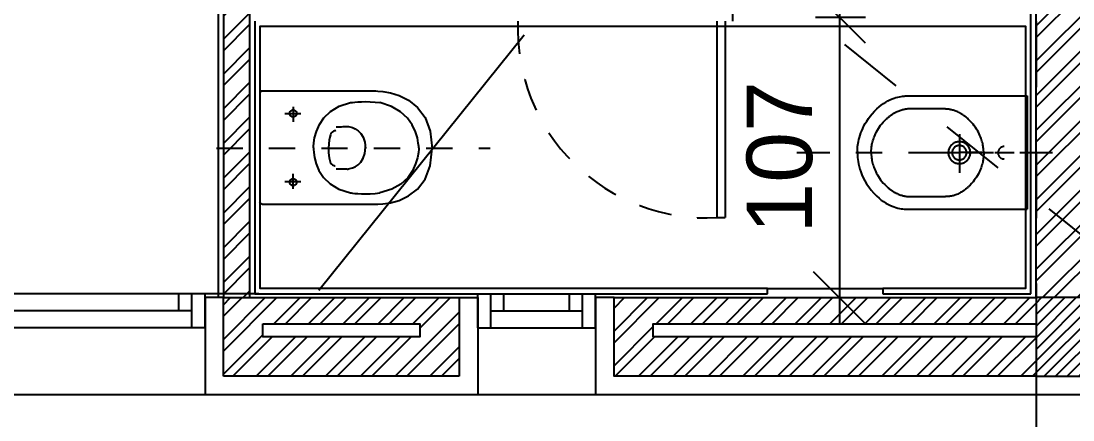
# Model space of a CAD drawing. Extents: x 186.8 to 246.9, y -2.6 to 70.8.
# Drawn here: x 198.744 to 202.756, y 42.933 to 44.455 of the extents above; entities that cross this region are included whole.
import ezdxf

# ---------------------------------------------------------------- set-up
doc = ezdxf.new("R2010")
doc.units = 0
doc.header["$MEASUREMENT"] = 0
doc.header["$PDMODE"] = 35
doc.header["$PDSIZE"] = 0.3
for name, pattern in [('AXIS_100$0$A-AXIS$0$PHANTOM', [2.5, 1.25, -0.25, 0.25, -0.25, 0.25, -0.25]), ('CENTER', [2, 1.25, -0.25, 0.25, -0.25]), ('DASHDOTX2', [50.8, 25.4, -12.7, 0, -12.7]), ('HIDDEN', [0.3, 0.2, -0.1]), ('HIDDEN2', [0.1875, 0.125, -0.0625])]:
    doc.linetypes.add(name, pattern=pattern)
doc.layers.get('0').update_dxf_attribs({"linetype": 'CONTINUOUS'})
doc.layers.get('DEFPOINTS').update_dxf_attribs({"linetype": 'CONTINUOUS'})
for name, color, linetype in [('00 stairs', 62, 'CONTINUOUS'), ('00 WALL', 255, 'CONTINUOUS'), ('A-ALU', 9, 'CONTINUOUS'), ('A-AXIS-SANITARY', 10, 'DASHDOTX2'), ('a-dim', 3, 'CONTINUOUS'), ('A-FLOR-PFIX', 61, 'CONTINUOUS'), ('A-HATCH-CONC', 8, 'CONTINUOUS'), ('A-HATCH-WALL', 8, 'CONTINUOUS'), ('A-PLASTER', 8, 'CONTINUOUS'), ('A-PORTE', 1, 'CONTINUOUS'), ('A-PROJECTION', 9, 'CONTINUOUS'), ('a-revetement', 1, 'CONTINUOUS'), ('A-WALL', 4, 'CONTINUOUS'), ('AXIS_100$0$A-AXIS-100', 10, 'AXIS_100$0$A-AXIS$0$PHANTOM'), ('S-9-10TH$0$A-STR 9-10TH', 2, 'CONTINUOUS'), ('sanitary', 6, 'CONTINUOUS')]:
    doc.layers.add(name, color=color, linetype=linetype)
doc.styles.add('A100-STEXT', font='ARIAL.TTF', dxfattribs={"height": 0.25})
doc.dimstyles.new('A100-DIM', dxfattribs={"dimtxt": 0.25, "dimasz": 0.2, "dimexe": 0.1, "dimexo": 0.3, "dimgap": 0.1, "dimtad": 1, "dimlfac": 100, "dimrnd": 0.5, "dimdsep": 46, "dimtxsty": 'A100-STEXT', "dimblk1": 'OBLIQUE', "dimblk2": 'OBLIQUE', "dimsah": 1, "dimcen": -0.05, "dimdle": 0.1, "dimclrd": 15, "dimclre": 15, "dimclrt": 256, "dimadec": 0, "dimazin": 0, "dimtfac": 0.28, "dimtix": 1, "dimtmove": 2, "dimatfit": 3, "dimldrblk": 'OBLIQUE', "dimfxl": 0, "dimtolj": 1, "dimarcsym": 0})
pattern_1 = [(45, (195.38718, -3e-10), (-0.06629126, 0.06629126), []), (45, (195.43137, -3e-10), (-0.06629126, 0.06629126), [])]
pattern_2 = [(45, (241.95445, -21.76068), (-0.06629126, 0.06629126), []), (45, (241.998645, -21.76068), (-0.06629126, 0.06629126), [])]

# ---------------------------------------------------------------- blocks, each defined once
blk = doc.blocks.new('A$C57A22DDA')
at = {"layer": 'A-ALU'}
for p, q in [((4.0584, 43.415), (1.1484, 43.415)), ((3.9584, 43.35), (3.9584, 43.415)), ((4.0084, 43.285), (4.0084, 43.415)), ((4.0584, 43.285), (4.0584, 43.415)), ((5.0984, 43.415), (5.5484, 43.415)), ((5.0984, 43.285), (5.0984, 43.415)), ((5.1484, 43.285), (5.1484, 43.415)), ((5.1984, 43.35), (5.1984, 43.415)), ((5.4484, 43.35), (5.4484, 43.415)), ((5.4984, 43.285), (5.4984, 43.415)), ((5.5484, 43.285), (5.5484, 43.415)), ((4.0084, 43.35), (1.1984, 43.35)), ((5.1484, 43.35), (5.4984, 43.35)), ((4.0584, 43.285), (1.1484, 43.285)), ((5.0984, 43.285), (5.5484, 43.285))]:
    blk.add_line(p, q, dxfattribs=at)
blk = doc.blocks.new('A$C4412624D')
for points in [[(-363.316505, 205.931824, 0), (-369.377186, 205.812927, 0), (-385.619804, 204.401184, 0), (-409.135235, 200.113983, 0), (-437.014357, 191.368836, 0), (-466.348038, 176.583069, 0), (-494.227158, 154.174194, 0), (-517.742592, 122.559601, 0), (-533.985207, 80.156738, 0), (-540.045876, 25.382996, 0)], [(-7.305237, 205.931824, 0), (-19.51413, 205.931824, 0), (-52.233948, 205.931824, 0), (-99.604431, 205.931824, 0), (-155.76532, 205.931824, 0), (-214.856354, 205.931793, 0), (-271.017242, 205.931793, 0), (-318.387726, 205.931793, 0), (-351.107536, 205.931763, 0), (-363.316406, 205.931763, 0)], [(-7.305237, 205.931824, 0), (-7.054718, 205.891724, 0), (-6.383331, 205.746399, 0), (-5.411285, 205.458283, 0), (-4.258881, 204.989777, 0), (-3.046356, 204.303314, 0), (-1.893951, 203.361298, 0), (-0.921936, 202.126221, 0), (-0.250519, 200.560455, 0), (0, 198.626465, 0)], [(-0.000031, 198.626618, 0), (-0.000031, 186.942688, 0), (-0.000031, 155.629791, 0), (-0.000031, 110.296204, 0), (-0.000031, 56.550171, 0), (0, 0, 0), (0, -53.746025, 0), (0, -99.079628, 0), (0.000031, -130.392528, 0), (0.000031, -142.076446, 0)], [(-497.934326, 27.701111, 0), (-497.803253, 31.697464, 0), (-496.723526, 42.562134, 0), (-493.665352, 58.608521, 0), (-487.598946, 78.150055, 0), (-477.494526, 99.500153, 0), (-462.322313, 120.972229, 0), (-441.052518, 140.879669, 0), (-412.655359, 157.53595, 0), (-376.101051, 169.254425, 0)], [(-283.871368, 169.254578, 0), (-285.531082, 169.495087, 0), (-290.24971, 170.096344, 0), (-297.636414, 170.87796, 0), (-307.300392, 171.659577, 0), (-318.850838, 172.260834, 0), (-331.896935, 172.501343, 0), (-346.047874, 172.200714, 0), (-360.912849, 171.17862, 0), (-376.101044, 169.254608, 0)], [(-167.899292, 27.713638, 0), (-167.94632, 31.783478, 0), (-168.779755, 42.831787, 0), (-171.43811, 59.116745, 0), (-176.960022, 78.896546, 0), (-186.383972, 100.429382, 0), (-200.748535, 121.973389, 0), (-221.092255, 141.786835, 0), (-248.453674, 158.127808, 0), (-283.871368, 169.254547, 0)], [(-128.633087, 134.554077, 0), (-126.879395, 134.554077, 0), (-122.179504, 134.554077, 0), (-115.375183, 134.554077, 0), (-107.308197, 134.554077, 0), (-98.820343, 134.554108, 0), (-90.753357, 134.554108, 0), (-83.949036, 134.554108, 0), (-79.249146, 134.554138, 0), (-77.495453, 134.554138, 0)], [(-93.019531, 135.467438, 0), (-93.196075, 137.437134, 0), (-93.705109, 139.291046, 0), (-94.515656, 140.998169, 0), (-95.596771, 142.527588, 0), (-96.917511, 143.848328, 0), (-98.446899, 144.929444, 0), (-100.154022, 145.740021, 0), (-102.007935, 146.249054, 0), (-103.977631, 146.425629, 0), (-103.977631, 146.425537, 0), (-105.947327, 146.248993, 0), (-107.801239, 145.73996, 0), (-109.508362, 144.929413, 0), (-111.03775, 143.848328, 0), (-112.358459, 142.527588, 0), (-113.439575, 140.99823, 0), (-114.250092, 139.291107, 0), (-114.759094, 137.437256, 0), (-114.935638, 135.46759, 0), (-114.93573, 135.467438, 0), (-114.759186, 133.497742, 0), (-114.250153, 131.643829, 0), (-113.439606, 129.936707, 0), (-112.35849, 128.407288, 0), (-111.03775, 127.086548, 0), (-109.508362, 126.005432, 0), (-107.801239, 125.194855, 0), (-105.947327, 124.685822, 0), (-103.977631, 124.509247, 0), (-103.977631, 124.509339, 0), (-102.007935, 124.685883, 0), (-100.154022, 125.194916, 0), (-98.446899, 126.005463, 0), (-96.917511, 127.086548, 0), (-95.596802, 128.407288, 0), (-94.515686, 129.936646, 0), (-93.70517, 131.643768, 0), (-93.196167, 133.49762, 0), (-93.019623, 135.467285, 0)], [(-103.977631, 156.470307, 0), (-103.977631, 154.841889, 0), (-103.977631, 150.477722, 0), (-103.977631, 144.159454, 0), (-103.977631, 136.668732, 0), (-103.977661, 128.787171, 0), (-103.977661, 121.296448, 0), (-103.977661, 114.97818, 0), (-103.977692, 110.614014, 0), (-103.977692, 108.985626, 0)], [(-239.127029, 93.496338, 0), (-244.453003, 93.570557, 0), (-249.945557, 93.674713, 0), (-255.392944, 93.798554, 0), (-260.583328, 93.931671, 0), (-265.304947, 94.063751, 0), (-269.345993, 94.184479, 0), (-272.494675, 94.283508, 0), (-274.5392, 94.350495, 0), (-275.267776, 94.375122, 0), (-275.267746, 94.375122, 0), (-277.177994, 94.160919, 0), (-282.297455, 93.202637, 0), (-289.709213, 91.026795, 0), (-298.496338, 87.159912, 0), (-307.741928, 81.128479, 0), (-316.529068, 72.45903, 0), (-323.940826, 60.67807, 0), (-329.060295, 45.312103, 0), (-330.970551, 25.887634, 0)], [(-222.988953, 73.828949, 0), (-223.338638, 74.133179, 0), (-224.304276, 74.948532, 0), (-225.760712, 76.128952, 0), (-227.582809, 77.528443, 0), (-229.645447, 79.000946, 0), (-231.823486, 80.400421, 0), (-233.99176, 81.580872, 0), (-236.025146, 82.39621, 0), (-237.798523, 82.70047, 0)], [(-222.988953, 73.828949, 0), (-222.415253, 72.286972, 0), (-220.969742, 67.851441, 0), (-219.065781, 60.807938, 0), (-217.11673, 51.442078, 0), (-215.53595, 40.039414, 0), (-214.736816, 26.885574, 0), (-215.132675, 12.266113, 0), (-217.136887, -3.533356, 0), (-221.162842, -20.227234, 0)], [(-363.316505, -149.381658, 0), (-369.377186, -149.461094, 0), (-385.619804, -148.580885, 0), (-409.135235, -145.063267, 0), (-437.014357, -137.230472, 0), (-466.348038, -123.404728, 0), (-494.227158, -101.908272, 0), (-517.742592, -71.063339, 0), (-533.985207, -29.192154, 0), (-540.045876, 25.383057, 0)], [(-497.934326, 27.701111, 0), (-497.877174, 23.658875, 0), (-496.982231, 12.679642, 0), (-494.164284, -3.515335, 0), (-488.338104, -23.204819, 0), (-478.41848, -44.667587, 0), (-463.320183, -66.182388, 0), (-441.957998, -86.028, 0), (-413.246702, -102.483177, 0), (-376.101074, -113.826691, 0)], [(-239.127029, -38.068466, 0), (-244.453003, -38.14267, 0), (-249.945557, -38.246841, 0), (-255.392944, -38.370651, 0), (-260.583328, -38.503769, 0), (-265.304947, -38.635849, 0), (-269.345993, -38.756561, 0), (-272.494675, -38.855591, 0), (-274.5392, -38.922577, 0), (-275.267776, -38.947189, 0), (-275.267746, -38.947235, 0), (-277.177994, -38.733047, 0), (-282.297455, -37.774811, 0), (-289.709213, -35.599045, 0), (-298.496338, -31.732208, 0), (-307.741928, -25.700821, 0), (-316.529068, -17.031387, 0), (-323.940826, -5.250381, 0), (-329.060295, 10.115692, 0), (-330.970551, 29.540344, 0)], [(-167.899292, 27.713638, 0), (-167.835449, 23.744888, 0), (-168.391693, 12.949295, 0), (-170.689728, -3.00711, 0), (-175.851273, -22.458359, 0), (-184.998032, -43.738403, 0), (-199.251709, -65.181274, 0), (-219.733994, -85.120949, 0), (-247.56662, -101.891426, 0), (-283.871277, -113.826691, 0)], [(-221.162796, -20.227218, 0), (-221.512482, -20.531448, 0), (-222.478119, -21.346786, 0), (-223.934555, -22.527222, 0), (-225.756668, -23.926681, 0), (-227.819305, -25.39917, 0), (-229.99733, -26.79863, 0), (-232.165619, -27.97905, 0), (-234.19902, -28.794388, 0), (-235.972382, -29.098617, 0)], [(-103.977631, -101.042419, 0), (-103.977631, -99.414001, 0), (-103.977631, -95.049827, 0), (-103.977631, -88.731552, 0), (-103.977631, -81.240814, 0), (-103.977661, -73.359253, 0), (-103.977661, -65.868515, 0), (-103.977661, -59.550239, 0), (-103.977692, -55.186066, 0), (-103.977692, -53.557648, 0)], [(-128.633087, -79.126785, 0), (-126.879395, -79.126785, 0), (-122.179504, -79.126785, 0), (-115.375183, -79.126785, 0), (-107.308197, -79.126793, 0), (-98.820343, -79.126793, 0), (-90.753357, -79.1268, 0), (-83.949036, -79.1268, 0), (-79.249146, -79.126808, 0), (-77.495453, -79.126816, 0)], [(-93.019531, -80.039558, 0), (-93.196075, -78.069855, 0), (-93.705109, -76.215965, 0), (-94.515656, -74.508842, 0), (-95.596771, -72.979439, 0), (-96.917511, -71.658707, 0), (-98.446899, -70.577591, 0), (-100.154022, -69.767044, 0), (-102.007935, -69.258026, 0), (-103.977631, -69.081474, 0), (-103.977631, -69.081459, 0), (-105.947327, -69.258011, 0), (-107.801239, -69.767036, 0), (-109.508362, -70.577583, 0), (-111.03775, -71.658699, 0), (-112.358459, -72.979431, 0), (-113.439575, -74.508835, 0), (-114.250092, -76.21595, 0), (-114.759094, -78.069839, 0), (-114.935638, -80.039543, 0), (-114.93573, -80.039558, 0), (-114.759186, -82.009262, 0), (-114.250153, -83.863159, 0), (-113.439606, -85.570282, 0), (-112.35849, -87.099686, 0), (-111.03775, -88.420425, 0), (-109.508362, -89.501541, 0), (-107.801239, -90.312088, 0), (-105.947327, -90.821113, 0), (-103.977631, -90.997673, 0), (-103.977631, -90.997658, 0), (-102.007935, -90.821106, 0), (-100.154022, -90.31208, 0), (-98.446899, -89.501533, 0), (-96.917511, -88.420418, 0), (-95.596802, -87.099678, 0), (-94.515686, -85.570274, 0), (-93.70517, -83.863144, 0), (-93.196167, -82.009254, 0), (-93.019623, -80.039543, 0)], [(-283.871368, -113.826683, 0), (-285.531082, -114.067184, 0), (-290.24971, -114.668434, 0), (-297.636414, -115.450065, 0), (-307.300392, -116.231693, 0), (-318.850838, -116.832943, 0), (-331.896935, -117.073444, 0), (-346.047874, -116.772819, 0), (-360.912849, -115.750694, 0), (-376.101044, -113.826691, 0)], [(-7.305237, -149.381658, 0), (-19.51413, -149.381658, 0), (-52.233948, -149.381658, 0), (-99.604431, -149.381658, 0), (-155.76532, -149.381658, 0), (-214.856354, -149.38166, 0), (-271.017242, -149.38166, 0), (-318.387726, -149.38166, 0), (-351.107536, -149.381662, 0), (-363.316406, -149.381662, 0)], [(-7.305237, -149.381658, 0), (-7.054718, -149.341568, 0), (-6.383331, -149.196247, 0), (-5.411285, -148.908123, 0), (-4.258881, -148.439623, 0), (-3.046356, -147.753174, 0), (-1.893951, -146.811207, 0), (-0.921936, -145.576141, 0), (-0.250519, -144.010414, 0), (0, -142.076446, 0)]]:
    blk.add_polyline3d(points)
at = {"layer": 'A-AXIS-SANITARY', "linetype": 'CENTER', "ltscale": 0.1}
blk.add_line((136.288241, 26.88557), (-721.794139, 26.885582), dxfattribs=at)
blk = doc.blocks.new('_OBLIQUE')
at = {"color": 0, "linetype": 'ByBlock'}
blk.add_line((-0.5, -0.5), (0.5, 0.5), dxfattribs=at)
blk = doc.blocks.new('*D52')
at = {"layer": 'a-dim', "color": 15, "lineweight": -2}
for p, q in [((201.8654, 44.57), (201.8654, 43.3)), ((201.774, 44.47), (201.9654, 44.47)), ((201.774, 43.4), (201.9654, 43.4))]:
    blk.add_line(p, q, dxfattribs=at)
at = {"layer": 'DEFPOINTS', "color": 0}
for p in [(201.474, 44.47), (201.474, 43.4), (201.8654, 43.4)]:
    blk.add_point(p, dxfattribs=at)
at = {"layer": 'a-dim', "color": 15, "lineweight": -2, "xscale": 0.2, "yscale": 0.2, "zscale": 0.2}
for p, rotation in [((201.8654, 44.47), 90), ((201.8654, 43.4), 270)]:
    blk.add_blockref('_OBLIQUE', p, dxfattribs=dict(at, rotation=rotation))
at = {"layer": 'a-dim', "insert": (201.6378, 43.935), "char_height": 0.25, "attachment_point": 5, "rotation": 90, "style": 'A100-STEXT'}
blk.add_mtext('\\A1;107', dxfattribs=at)

msp = doc.modelspace()

# ---------------------------------------------------------------- hatches: boundary and pattern name
at = {"layer": 'A-HATCH-CONC'}
h = msp.add_hatch(dxfattribs=at)
h.set_pattern_fill('ANSI31', color=256, scale=0.25, style=0)
h.set_pattern_definition([(45, (195.387175, -3e-10), (-0.022097087, 0.022097087), [])])
h.paths.add_polyline_path([(203.08647, 43.4), (202.61554, 43.4), (202.61554, 43.1), (203.39554, 43.1), (203.39554, 43.15144)])
h.paths.add_polyline_path([(203.39554, 43.4), (203.08647, 43.4), (203.39554, 43.15144)])
at = {"layer": 'A-HATCH-WALL'}
h = msp.add_hatch(dxfattribs=at)
h.set_pattern_fill('ANSI32', color=256, scale=0.25, style=0)
h.set_pattern_definition(pattern_2)
h.paths.add_polyline_path([(202.91554, 47.3), (202.76554, 47.3), (202.76554, 43.4), (202.91554, 43.4)])
h.paths.add_polyline_path([(202.76554, 47.3), (202.61554, 47.3), (202.61554, 43.4), (202.76554, 43.4)])
h = msp.add_hatch(dxfattribs=at)
h.set_pattern_fill('ANSI32', color=256, scale=0.25, style=0)
h.set_pattern_definition(pattern_2)
h.paths.add_polyline_path([(199.61554, 46.95), (199.51554, 46.95), (199.51554, 43.97054), (199.61554, 43.97054)])
h.paths.add_polyline_path([(199.61554, 43.97054), (199.51554, 43.97054), (199.51554, 43.4), (199.61554, 43.4)])
h = msp.add_hatch(dxfattribs=at)
h.set_pattern_fill('ANSI32', color=256, scale=0.25, style=0)
h.set_pattern_definition(pattern_1)
h.paths.add_polyline_path([(199.66554, 43.3), (200.26554, 43.3), (200.26554, 43.25), (199.66554, 43.25)], flags=16)
h.paths.add_polyline_path([(200.41554, 43.4), (199.51554, 43.4), (199.51554, 43.1), (200.41554, 43.1)])
h = msp.add_hatch(dxfattribs=at)
h.set_pattern_fill('ANSI32', color=256, scale=0.25, style=0)
h.set_pattern_definition(pattern_1)
h.paths.add_polyline_path([(202.61554, 43.25), (201.15554, 43.25), (201.15554, 43.3), (202.61554, 43.3), (202.61554, 43.4), (201.00554, 43.4), (201.00554, 43.1), (202.61554, 43.1)])

# ---------------------------------------------------------------- linework, layer by layer
at = {"layer": '00 stairs', "linetype": 'HIDDEN', "ltscale": 15}
msp.add_line((201.59054, 43.435), (202.03054, 43.435), dxfattribs=at)
at = {"layer": '00 WALL', "ltscale": 0.4}
for p, q in [((201.59054, 43.415), (201.59054, 43.435)), ((202.03054, 43.435), (202.03054, 43.415))]:
    msp.add_line(p, q, dxfattribs=at)
msp.add_lwpolyline([(201.59054, 43.435), (199.65554, 43.435), (199.65554, 44.435), (202.57554, 44.435), (202.57554, 43.435), (202.03054, 43.435)], dxfattribs=at)
at = {"layer": 'A-AXIS-SANITARY', "linetype": 'CENTER', "ltscale": 0.1}
msp.add_line((201.70346, 43.95329), (202.74674, 43.95329), dxfattribs=at)
at = {"layer": 'A-FLOR-PFIX'}
for p, q in [((202.13183, 44.16929), (202.58104, 44.16929)), ((202.58104, 44.16929), (202.58104, 43.73729)), ((202.13184, 44.12102), (202.27051, 44.12102)), ((202.32277, 44.02341), (202.32277, 43.87608)), ((202.40839, 43.95329), (202.32277, 43.95329)), ((202.45797, 43.95329), (202.53205, 43.95329)), ((202.13184, 43.78556), (202.27051, 43.78556)), ((202.13183, 43.73729), (202.58104, 43.73729))]:
    msp.add_line(p, q, dxfattribs=at)
for points in [[(202.00801, 44.12), (202.01658, 44.12766), (202.02511, 44.1345), (202.03357, 44.14054), (202.04192, 44.14585), (202.05013, 44.15047), (202.05816, 44.15445), (202.06598, 44.15783), (202.07354, 44.16067), (202.08082, 44.163), (202.08778, 44.16489), (202.09438, 44.16636), (202.10059, 44.16749), (202.10637, 44.1683), (202.11169, 44.16885), (202.1165, 44.16918), (202.12078, 44.16935), (202.12449, 44.16939), (202.12759, 44.16937), (202.13005, 44.16932), (202.13183, 44.16929)], [(201.93383, 43.96106), (201.93403, 43.96547), (201.93438, 43.97048), (201.93493, 43.97608), (201.9357, 43.98221), (201.93674, 43.98883), (201.93807, 43.9959), (201.93974, 44.00339), (201.94178, 44.01125), (201.94422, 44.01945), (201.9471, 44.02793), (201.95046, 44.03667), (201.95433, 44.04562), (201.95875, 44.05474), (201.96376, 44.06399), (201.96938, 44.07334), (201.97565, 44.08273), (201.98262, 44.09213), (201.99031, 44.1015), (201.99876, 44.11081), (202.00801, 44.12)], [(202.04437, 44.0815), (202.0463, 44.08329), (202.04822, 44.08503), (202.05014, 44.08671), (202.05206, 44.08835), (202.05397, 44.08993), (202.05588, 44.09147), (202.05779, 44.09295), (202.05969, 44.09439), (202.06159, 44.09578), (202.06347, 44.09712), (202.06535, 44.09841), (202.06723, 44.09966), (202.06909, 44.10087), (202.07095, 44.10203), (202.07279, 44.10314), (202.07463, 44.10422), (202.07645, 44.10525), (202.07827, 44.10624), (202.08007, 44.10719), (202.08185, 44.1081)], [(202.08185, 44.1081), (202.08559, 44.1099), (202.08924, 44.11152), (202.09281, 44.11298), (202.09627, 44.11428), (202.09964, 44.11543), (202.10288, 44.11644), (202.10601, 44.11732), (202.10901, 44.11808), (202.11186, 44.11873), (202.11458, 44.11928), (202.11713, 44.11973), (202.11953, 44.12009), (202.12175, 44.12038), (202.12379, 44.12061), (202.12565, 44.12077), (202.12731, 44.12088), (202.12877, 44.12096), (202.13001, 44.121), (202.13104, 44.12101), (202.13184, 44.12102)], [(202.32049, 44.10626), (202.31675, 44.10806), (202.3131, 44.10968), (202.30954, 44.11114), (202.30607, 44.11244), (202.30271, 44.11359), (202.29946, 44.1146), (202.29633, 44.11548), (202.29334, 44.11624), (202.29048, 44.11689), (202.28777, 44.11744), (202.28521, 44.11789), (202.28282, 44.11826), (202.28059, 44.11854), (202.27855, 44.11877), (202.27669, 44.11893), (202.27503, 44.11904), (202.27357, 44.11912), (202.27233, 44.11916), (202.2713, 44.11917), (202.27051, 44.11918)], [(202.35797, 44.07966), (202.35605, 44.08145), (202.35412, 44.08319), (202.3522, 44.08487), (202.35029, 44.08651), (202.34837, 44.08809), (202.34646, 44.08963), (202.34455, 44.09111), (202.34265, 44.09255), (202.34076, 44.09394), (202.33887, 44.09528), (202.33699, 44.09657), (202.33511, 44.09782), (202.33325, 44.09903), (202.33139, 44.10019), (202.32955, 44.1013), (202.32771, 44.10238), (202.32589, 44.10341), (202.32408, 44.1044), (202.32228, 44.10535), (202.32049, 44.10626)], [(201.98761, 43.97064), (201.98812, 43.97466), (201.98877, 43.97894), (201.9896, 43.98349), (201.9906, 43.98826), (201.99179, 43.99326), (201.9932, 43.99845), (201.99484, 44.00382), (201.99673, 44.00936), (201.99887, 44.01503), (202.00129, 44.02083), (202.00401, 44.02673), (202.00704, 44.03272), (202.01039, 44.03878), (202.01409, 44.04488), (202.01814, 44.05102), (202.02257, 44.05717), (202.02739, 44.06331), (202.03262, 44.06942), (202.03828, 44.07549), (202.04437, 44.0815)], [(202.41474, 43.9688), (202.41423, 43.97282), (202.41357, 43.9771), (202.41275, 43.98165), (202.41175, 43.98642), (202.41055, 43.99142), (202.40914, 43.99661), (202.4075, 44.00198), (202.40562, 44.00752), (202.40347, 44.01319), (202.40105, 44.01899), (202.39833, 44.02489), (202.39531, 44.03088), (202.39195, 44.03694), (202.38826, 44.04304), (202.3842, 44.04918), (202.37977, 44.05533), (202.37495, 44.06147), (202.36972, 44.06758), (202.36407, 44.07365), (202.35797, 44.07966)], [(202.32277, 43.99451), (202.3193, 43.99437), (202.31592, 43.99395), (202.31261, 43.99328), (202.30941, 43.99235), (202.30632, 43.99118), (202.30335, 43.98979), (202.30051, 43.98817), (202.29781, 43.98635), (202.29526, 43.98433), (202.29288, 43.98212), (202.29068, 43.97974), (202.28866, 43.9772), (202.28684, 43.9745), (202.28522, 43.97166), (202.28382, 43.96869), (202.28266, 43.9656), (202.28173, 43.96239), (202.28106, 43.95909), (202.28064, 43.9557), (202.2805, 43.95224)], [(202.32277, 43.98016), (202.32048, 43.98007), (202.31824, 43.9798), (202.31606, 43.97935), (202.31394, 43.97874), (202.3119, 43.97797), (202.30994, 43.97705), (202.30806, 43.97598), (202.30628, 43.97478), (202.3046, 43.97344), (202.30302, 43.97198), (202.30157, 43.97041), (202.30023, 43.96873), (202.29903, 43.96695), (202.29796, 43.96507), (202.29704, 43.96311), (202.29627, 43.96106), (202.29566, 43.95895), (202.29521, 43.95677), (202.29494, 43.95453), (202.29484, 43.95224)], [(202.36504, 43.95224), (202.3649, 43.9557), (202.36449, 43.95909), (202.36381, 43.96239), (202.36289, 43.9656), (202.36172, 43.96869), (202.36032, 43.97166), (202.35871, 43.9745), (202.35688, 43.9772), (202.35487, 43.97974), (202.35266, 43.98212), (202.35028, 43.98433), (202.34773, 43.98635), (202.34504, 43.98817), (202.3422, 43.98979), (202.33922, 43.99118), (202.33613, 43.99235), (202.33293, 43.99328), (202.32963, 43.99395), (202.32624, 43.99437), (202.32277, 43.99451)], [(202.3507, 43.95224), (202.35061, 43.95453), (202.35033, 43.95677), (202.34989, 43.95895), (202.34927, 43.96106), (202.3485, 43.96311), (202.34758, 43.96507), (202.34651, 43.96695), (202.34531, 43.96873), (202.34398, 43.97041), (202.34252, 43.97198), (202.34095, 43.97344), (202.33926, 43.97478), (202.33748, 43.97598), (202.33561, 43.97705), (202.33364, 43.97797), (202.3316, 43.97874), (202.32948, 43.97935), (202.3273, 43.9798), (202.32506, 43.98007), (202.32277, 43.98016)], [(202.49395, 43.97626), (202.492, 43.97618), (202.49009, 43.97595), (202.48823, 43.97557), (202.48643, 43.97504), (202.48469, 43.97439), (202.48302, 43.9736), (202.48142, 43.97269), (202.4799, 43.97167), (202.47847, 43.97053), (202.47713, 43.96929), (202.47589, 43.96795), (202.47475, 43.96652), (202.47372, 43.965), (202.47281, 43.9634), (202.47203, 43.96173), (202.47137, 43.95999), (202.47085, 43.95818), (202.47047, 43.95633), (202.47024, 43.95442), (202.47016, 43.95247)], [(201.93393, 43.94961), (201.93393, 43.94964), (201.93392, 43.94973), (201.93391, 43.94988), (201.93389, 43.9501), (201.93388, 43.95037), (201.93386, 43.9507), (201.93384, 43.95109), (201.93382, 43.95154), (201.93381, 43.95204), (201.93379, 43.9526), (201.93377, 43.95321), (201.93376, 43.95388), (201.93375, 43.9546), (201.93375, 43.95537), (201.93374, 43.95619), (201.93375, 43.95707), (201.93376, 43.95799), (201.93377, 43.95897), (201.9338, 43.95999), (201.93383, 43.96106)], [(201.93393, 43.95697), (201.93388, 43.95629), (201.9338, 43.95429), (201.93374, 43.95105), (201.9338, 43.94666), (201.93402, 43.94119), (201.9345, 43.93474), (201.9353, 43.92739), (201.93649, 43.9192), (201.93815, 43.91028), (201.94035, 43.90069), (201.94317, 43.89053), (201.94667, 43.87987), (201.95092, 43.8688), (201.95601, 43.85739), (201.96199, 43.84573), (201.96896, 43.83391), (201.97697, 43.822), (201.9861, 43.81009), (201.99642, 43.79826), (202.00801, 43.78658)], [(201.98675, 43.95329), (201.98674, 43.95357), (201.98673, 43.95392), (201.98671, 43.95434), (201.9867, 43.95483), (201.9867, 43.95538), (201.98669, 43.95599), (201.9867, 43.95667), (201.9867, 43.95741), (201.98672, 43.95821), (201.98674, 43.95907), (201.98678, 43.95998), (201.98682, 43.96096), (201.98687, 43.96199), (201.98693, 43.96307), (201.98701, 43.96421), (201.9871, 43.96539), (201.9872, 43.96663), (201.98732, 43.96792), (201.98745, 43.96926), (201.98761, 43.97064)], [(201.98675, 43.95329), (201.98674, 43.95301), (201.98673, 43.95266), (201.98671, 43.95224), (201.9867, 43.95176), (201.9867, 43.95121), (201.98669, 43.95059), (201.9867, 43.94991), (201.9867, 43.94917), (201.98672, 43.94837), (201.98674, 43.94752), (201.98678, 43.9466), (201.98682, 43.94563), (201.98687, 43.9446), (201.98693, 43.94351), (201.98701, 43.94238), (201.9871, 43.94119), (201.9872, 43.93995), (201.98732, 43.93866), (201.98745, 43.93732), (201.98761, 43.93594)], [(201.98761, 43.93594), (201.98812, 43.93193), (201.98877, 43.92764), (201.9896, 43.9231), (201.9906, 43.91832), (201.99179, 43.91332), (201.9932, 43.90813), (201.99484, 43.90276), (201.99673, 43.89723), (201.99887, 43.89155), (202.00129, 43.88575), (202.00401, 43.87985), (202.00704, 43.87386), (202.01039, 43.8678), (202.01409, 43.8617), (202.01814, 43.85556), (202.02257, 43.84941), (202.02739, 43.84327), (202.03262, 43.83716), (202.03828, 43.83109), (202.04437, 43.82508)], [(202.2805, 43.95329), (202.28064, 43.94982), (202.28106, 43.94644), (202.28173, 43.94313), (202.28266, 43.93993), (202.28382, 43.93684), (202.28522, 43.93387), (202.28684, 43.93103), (202.28866, 43.92833), (202.29068, 43.92578), (202.29288, 43.9234), (202.29526, 43.9212), (202.29781, 43.91918), (202.30051, 43.91736), (202.30335, 43.91574), (202.30632, 43.91434), (202.30941, 43.91318), (202.31261, 43.91225), (202.31592, 43.91158), (202.3193, 43.91116), (202.32277, 43.91102)], [(202.29484, 43.95329), (202.29494, 43.951), (202.29521, 43.94876), (202.29566, 43.94658), (202.29627, 43.94446), (202.29704, 43.94242), (202.29796, 43.94046), (202.29903, 43.93858), (202.30023, 43.9368), (202.30157, 43.93512), (202.30302, 43.93354), (202.3046, 43.93209), (202.30628, 43.93075), (202.30806, 43.92955), (202.30994, 43.92848), (202.3119, 43.92756), (202.31394, 43.92679), (202.31606, 43.92618), (202.31824, 43.92573), (202.32048, 43.92546), (202.32277, 43.92536)], [(202.32277, 43.92536), (202.32506, 43.92546), (202.3273, 43.92573), (202.32948, 43.92618), (202.3316, 43.92679), (202.33364, 43.92756), (202.33561, 43.92848), (202.33748, 43.92955), (202.33926, 43.93075), (202.34095, 43.93209), (202.34252, 43.93354), (202.34398, 43.93512), (202.34531, 43.9368), (202.34651, 43.93858), (202.34758, 43.94046), (202.3485, 43.94242), (202.34927, 43.94446), (202.34989, 43.94658), (202.35033, 43.94876), (202.35061, 43.951), (202.3507, 43.95329)], [(202.32277, 43.91102), (202.32624, 43.91116), (202.32963, 43.91158), (202.33293, 43.91225), (202.33613, 43.91318), (202.33922, 43.91434), (202.3422, 43.91574), (202.34504, 43.91736), (202.34773, 43.91918), (202.35028, 43.9212), (202.35266, 43.9234), (202.35487, 43.92578), (202.35688, 43.92833), (202.35871, 43.93103), (202.36032, 43.93387), (202.36172, 43.93684), (202.36289, 43.93993), (202.36381, 43.94313), (202.36449, 43.94644), (202.3649, 43.94982), (202.36504, 43.95329)], [(202.41559, 43.95145), (202.4156, 43.95173), (202.41562, 43.95208), (202.41563, 43.9525), (202.41564, 43.95299), (202.41565, 43.95354), (202.41565, 43.95415), (202.41565, 43.95483), (202.41564, 43.95557), (202.41562, 43.95637), (202.4156, 43.95723), (202.41557, 43.95814), (202.41553, 43.95912), (202.41547, 43.96015), (202.41541, 43.96123), (202.41533, 43.96237), (202.41525, 43.96355), (202.41514, 43.96479), (202.41502, 43.96608), (202.41489, 43.96742), (202.41474, 43.9688)], [(202.41559, 43.95145), (202.4156, 43.95117), (202.41562, 43.95082), (202.41563, 43.9504), (202.41564, 43.94992), (202.41565, 43.94937), (202.41565, 43.94875), (202.41565, 43.94807), (202.41564, 43.94733), (202.41562, 43.94653), (202.4156, 43.94568), (202.41557, 43.94476), (202.41553, 43.94379), (202.41547, 43.94276), (202.41541, 43.94167), (202.41533, 43.94054), (202.41525, 43.93935), (202.41514, 43.93811), (202.41502, 43.93682), (202.41489, 43.93549), (202.41474, 43.9341)], [(202.47016, 43.95247), (202.47024, 43.95052), (202.47047, 43.94861), (202.47085, 43.94675), (202.47137, 43.94495), (202.47203, 43.94321), (202.47281, 43.94153), (202.47372, 43.93993), (202.47475, 43.93842), (202.47589, 43.93698), (202.47713, 43.93564), (202.47847, 43.9344), (202.4799, 43.93327), (202.48142, 43.93224), (202.48302, 43.93133), (202.48469, 43.93055), (202.48643, 43.92989), (202.48823, 43.92937), (202.49009, 43.92899), (202.492, 43.92875), (202.49395, 43.92868)], [(202.41474, 43.9341), (202.41423, 43.93009), (202.41357, 43.9258), (202.41275, 43.92126), (202.41175, 43.91648), (202.41055, 43.91148), (202.40914, 43.90629), (202.4075, 43.90092), (202.40562, 43.89539), (202.40347, 43.88971), (202.40105, 43.88391), (202.39833, 43.87801), (202.39531, 43.87202), (202.39195, 43.86596), (202.38826, 43.85986), (202.3842, 43.85372), (202.37977, 43.84757), (202.37495, 43.84143), (202.36972, 43.83532), (202.36407, 43.82925), (202.35797, 43.82324)], [(202.04437, 43.82508), (202.0463, 43.82329), (202.04822, 43.82155), (202.05014, 43.81987), (202.05206, 43.81823), (202.05397, 43.81665), (202.05588, 43.81512), (202.05779, 43.81363), (202.05969, 43.81219), (202.06159, 43.81081), (202.06347, 43.80946), (202.06535, 43.80817), (202.06723, 43.80692), (202.06909, 43.80572), (202.07095, 43.80456), (202.07279, 43.80344), (202.07463, 43.80236), (202.07645, 43.80133), (202.07827, 43.80034), (202.08007, 43.79939), (202.08185, 43.79848)], [(202.35797, 43.82324), (202.35605, 43.82145), (202.35412, 43.81971), (202.3522, 43.81803), (202.35029, 43.81639), (202.34837, 43.81481), (202.34646, 43.81328), (202.34455, 43.81179), (202.34265, 43.81035), (202.34076, 43.80897), (202.33887, 43.80762), (202.33699, 43.80633), (202.33511, 43.80508), (202.33325, 43.80388), (202.33139, 43.80272), (202.32955, 43.8016), (202.32771, 43.80052), (202.32589, 43.79949), (202.32408, 43.7985), (202.32228, 43.79755), (202.32049, 43.79664)], [(202.00801, 43.78658), (202.01658, 43.77892), (202.02511, 43.77209), (202.03357, 43.76604), (202.04192, 43.76073), (202.05013, 43.75611), (202.05816, 43.75213), (202.06598, 43.74875), (202.07354, 43.74592), (202.08082, 43.74358), (202.08778, 43.7417), (202.09438, 43.74022), (202.10059, 43.7391), (202.10637, 43.73829), (202.11169, 43.73774), (202.1165, 43.7374), (202.12078, 43.73724), (202.12449, 43.73719), (202.12759, 43.73721), (202.13005, 43.73726), (202.13183, 43.73729)], [(202.08185, 43.79848), (202.08559, 43.79668), (202.08924, 43.79506), (202.09281, 43.79361), (202.09627, 43.79231), (202.09964, 43.79116), (202.10288, 43.79014), (202.10601, 43.78926), (202.10901, 43.7885), (202.11186, 43.78785), (202.11458, 43.7873), (202.11713, 43.78685), (202.11953, 43.78649), (202.12175, 43.7862), (202.12379, 43.78598), (202.12565, 43.78581), (202.12731, 43.7857), (202.12877, 43.78563), (202.13001, 43.78559), (202.13104, 43.78557), (202.13184, 43.78556)], [(202.32049, 43.79664), (202.31675, 43.79486), (202.3131, 43.79327), (202.30954, 43.79188), (202.30607, 43.79066), (202.30271, 43.7896), (202.29946, 43.7887), (202.29633, 43.78794), (202.29334, 43.78731), (202.29048, 43.78679), (202.28777, 43.78638), (202.28521, 43.78607), (202.28282, 43.78584), (202.28059, 43.78568), (202.27855, 43.78558), (202.27669, 43.78553), (202.27503, 43.78551), (202.27357, 43.78552), (202.27233, 43.78553), (202.2713, 43.78555), (202.27051, 43.78556)]]:
    msp.add_lwpolyline(points, dxfattribs=at)
at = {"layer": 'A-PLASTER'}
for p, q in [((202.59554, 43.415), (202.59554, 47.92)), ((199.49554, 46.97), (199.49554, 43.4)), ((199.63554, 44.455), (199.63554, 43.415)), ((199.63554, 43.415), (201.59054, 43.415)), ((202.03054, 43.415), (202.59554, 43.415))]:
    msp.add_line(p, q, dxfattribs=at)
msp.add_lwpolyline([(199.65054, 43.415), (199.44554, 43.415)], dxfattribs=at)
at = {"layer": 'A-PORTE'}
for p, q in [((201.45901, 44.455), (201.45901, 44.585)), ((201.39901, 43.705), (201.39901, 44.455)), ((201.42901, 44.455), (201.42901, 43.705))]:
    msp.add_line(p, q, dxfattribs=at)
at = {"layer": 'A-PORTE', "linetype": 'HIDDEN2'}
msp.add_line((201.39901, 43.705), (201.42901, 43.705), dxfattribs=at)
msp.add_arc((201.35995, 44.42548), 0.72154, 177.65556, 273.10331, dxfattribs=at)
at = {"layer": 'A-PROJECTION'}
for p, q in [((196.53554, 43.03), (199.44554, 43.03)), ((200.48554, 43.03), (200.93554, 43.03))]:
    msp.add_line(p, q, dxfattribs=at)
at = {"layer": 'a-revetement'}
for p, q in [((199.44554, 43.4), (199.44554, 43.03)), ((199.51554, 43.4), (199.44554, 43.4)), ((200.41554, 43.4), (200.48554, 43.4)), ((200.48554, 43.4), (200.48554, 43.03)), ((201.00554, 43.4), (200.93554, 43.4)), ((200.93554, 43.4), (200.93554, 43.03)), ((199.44554, 43.03), (200.48554, 43.03)), ((200.93554, 43.03), (203.46554, 43.03))]:
    msp.add_line(p, q, dxfattribs=at)
at = {"layer": 'A-WALL'}
for p, q in [((202.61554, 43.4), (202.61554, 47.3)), ((199.51554, 46.95), (199.51554, 43.4)), ((199.61554, 46.95), (199.61554, 43.4)), ((199.51554, 43.1), (199.51554, 43.4)), ((199.51554, 43.4), (199.81554, 43.4)), ((199.81554, 43.4), (200.41554, 43.4)), ((200.41554, 43.4), (200.41554, 43.1)), ((200.41554, 43.1), (199.51554, 43.1))]:
    msp.add_line(p, q, dxfattribs=at)
for points in [[(202.61554, 43.1), (201.00554, 43.1), (201.00554, 43.4), (202.61554, 43.4)], [(202.61554, 43.25), (201.15554, 43.25), (201.15554, 43.3), (202.61554, 43.3)]]:
    msp.add_lwpolyline(points, dxfattribs=at)
msp.add_lwpolyline([(199.66554, 43.3), (200.26554, 43.3), (200.26554, 43.25), (199.66554, 43.25)], close=True, dxfattribs=at)
at = {"layer": 'AXIS_100$0$A-AXIS-100'}
for p, q in [((199.87967, 43.42837), (221.33107, 70.10253)), ((202.61554, 63.4533), (202.61554, 41.71458)), ((227.01784, 24.15436), (191.22854, 52.93617))]:
    msp.add_line(p, q, dxfattribs=at)
at = {"layer": 'S-9-10TH$0$A-STR 9-10TH'}
msp.add_lwpolyline([(203.39554, 43.1), (203.39554, 43.4), (202.61554, 43.4), (202.61554, 43.1)], close=True, dxfattribs=at)
at = {"layer": 'sanitary'}
msp.add_line((202.23716, 43.95329), (202.32277, 43.95329), dxfattribs=at)

# ---------------------------------------------------------------- block references
at = {"layer": 'A-ALU'}
msp.add_blockref('A$C57A22DDA', (195.38718, 0), dxfattribs=at)
at = {"layer": 'A-FLOR-PFIX', "xscale": -0.001215827736302799, "yscale": 0.001215827736302799, "zscale": 0.001215827736275484}
msp.add_blockref('A$C4412624D', (199.65526, 43.93786), dxfattribs=at)

# ---------------------------------------------------------------- dimensions: what is measured, and where the dimension line sits
at = {"layer": 'a-dim'}
dim = msp.add_aligned_dim(p1=(201.47401, 44.47), p2=(201.47401, 43.4), distance=0.39142, dimstyle='A100-DIM', dxfattribs=at)
dim.commit()
dim.dimension.update_dxf_attribs({"geometry": '*D52', "text_midpoint": (201.63779, 43.935)})

doc.saveas('drawing.dxf')
